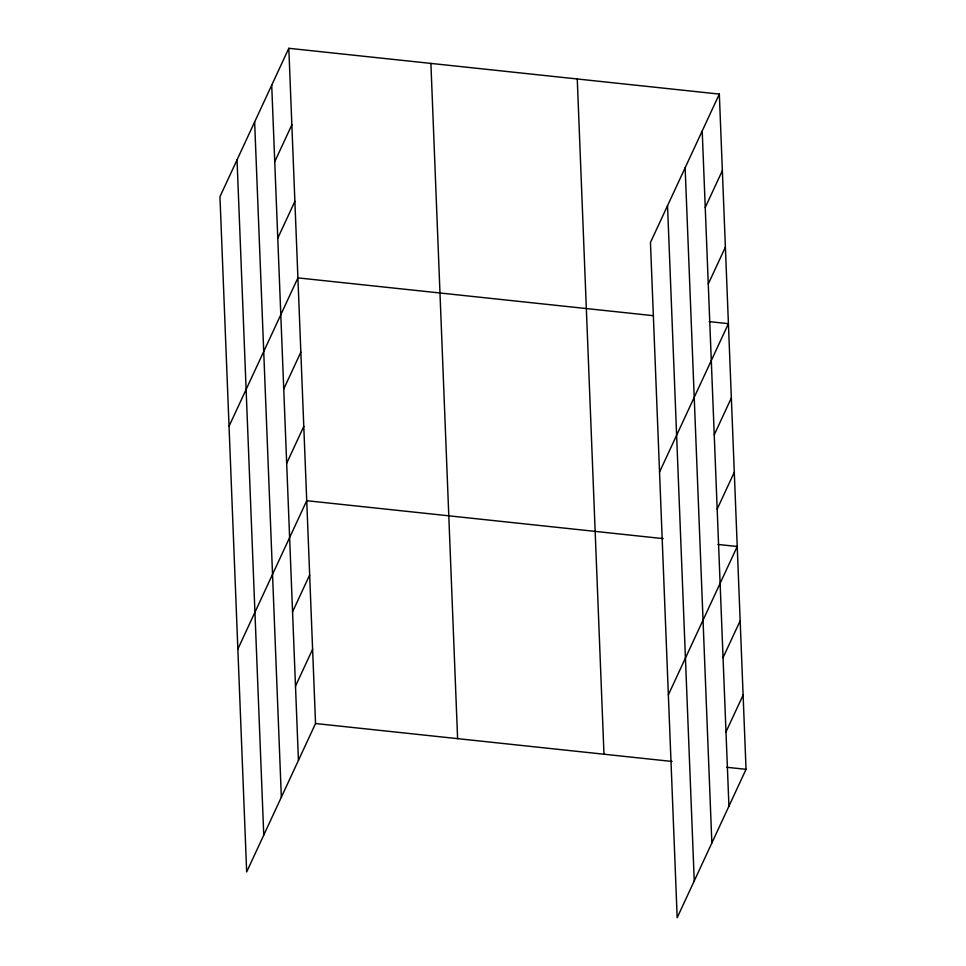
<?xml version="1.0" encoding="UTF-8"?>
<svg xmlns="http://www.w3.org/2000/svg" width="966" height="966" viewBox="0 0 966 966"><rect width="100%" height="100%" fill="white"/><g stroke="black" fill="none" stroke-linecap="round" stroke-linejoin="round"><path stroke-width="1.45" d="M288.822 48.3L219.958 196.678L246.668 871.912L315.544 723.534L288.822 48.3L719.332 94.088L746.042 769.322L677.178 917.7L650.456 242.466L719.332 94.088M274.742 161.696L291.853 124.831M277.773 238.216L294.884 201.351M229.039 426.248L297.914 277.882L652.944 315.64M283.738 389.02L300.849 352.155M286.673 463.294L303.795 426.429M237.853 649.08L306.729 500.702L663.231 538.63M292.553 611.852L309.663 574.987M295.487 686.126L312.61 649.261M705.24 207.485L722.351 170.62M708.271 284.016L725.381 247.151M659.537 472.048L728.412 323.67L709.177 321.63M714.236 434.821L731.347 397.944M717.17 509.094L734.293 472.229M668.351 694.868L737.227 546.502L717.992 544.45M723.051 657.641L740.173 620.776M725.997 731.914L743.108 695.049M315.544 723.534L672.058 761.462M726.806 767.282L746.042 769.322M702.21 130.965L728.932 806.199M685.135 167.758L711.857 842.992M667.53 205.673L694.252 880.907M577.257 78.983L603.979 754.217M430.896 63.418L457.606 738.64M271.712 85.165L298.434 760.399M254.638 121.97L281.348 797.204M237.032 159.873L263.754 835.107"/></g></svg>
